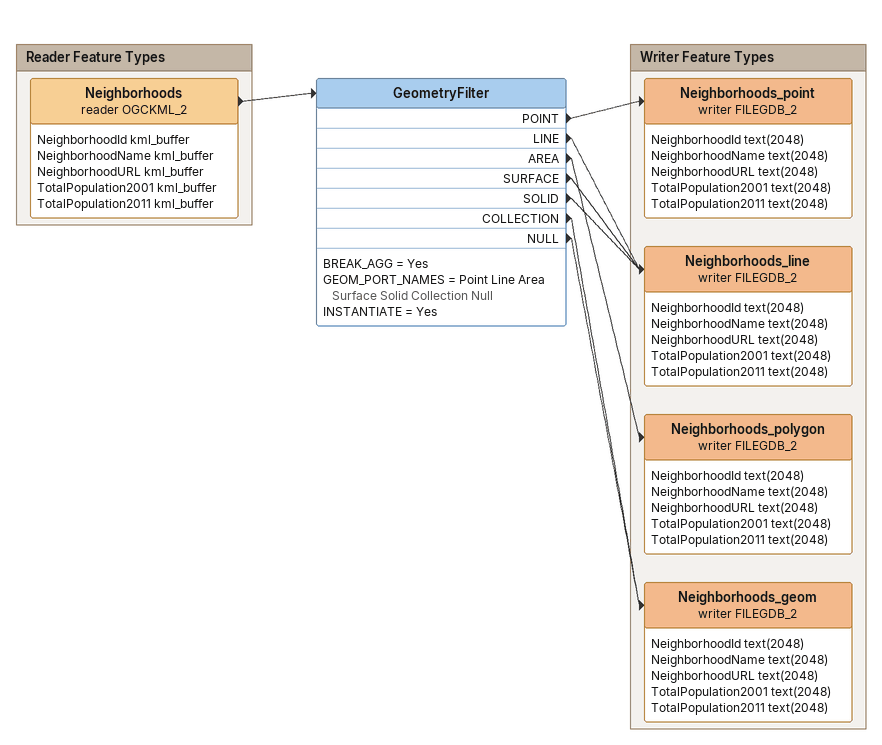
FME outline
GeometryFilter
    BREAK_AGG = Yes
    GEOM_PORT_NAMES = Point Line Area Surface Solid Collection Null
    INSTANTIATE = Yes
    POINT -> Neighborhoods_point (writer FILEGDB_2)
    LINE -> Neighborhoods_line (writer FILEGDB_2)
    AREA -> Neighborhoods_polygon (writer FILEGDB_2)
    SURFACE -> Neighborhoods_line (writer FILEGDB_2)
    SOLID -> Neighborhoods_line (writer FILEGDB_2)
    COLLECTION -> Neighborhoods_geom (writer FILEGDB_2)
    NULL -> Neighborhoods_geom (writer FILEGDB_2)

Bookmark: Reader Feature Types
Neighborhoods (reader OGCKML_2)
    attributes: NeighborhoodId kml_buffer, NeighborhoodName kml_buffer, NeighborhoodURL kml_buffer, TotalPopulation2001 kml_buffer, TotalPopulation2011 kml_buffer
    -> GeometryFilter

Bookmark: Writer Feature Types
Neighborhoods_point (writer FILEGDB_2)
    attributes: NeighborhoodId text(2048), NeighborhoodName text(2048), NeighborhoodURL text(2048), TotalPopulation2001 text(2048), TotalPopulation2011 text(2048)
Neighborhoods_line (writer FILEGDB_2)
    attributes: NeighborhoodId text(2048), NeighborhoodName text(2048), NeighborhoodURL text(2048), TotalPopulation2001 text(2048), TotalPopulation2011 text(2048)
Neighborhoods_polygon (writer FILEGDB_2)
    attributes: NeighborhoodId text(2048), NeighborhoodName text(2048), NeighborhoodURL text(2048), TotalPopulation2001 text(2048), TotalPopulation2011 text(2048)
Neighborhoods_geom (writer FILEGDB_2)
    attributes: NeighborhoodId text(2048), NeighborhoodName text(2048), NeighborhoodURL text(2048), TotalPopulation2001 text(2048), TotalPopulation2011 text(2048)
